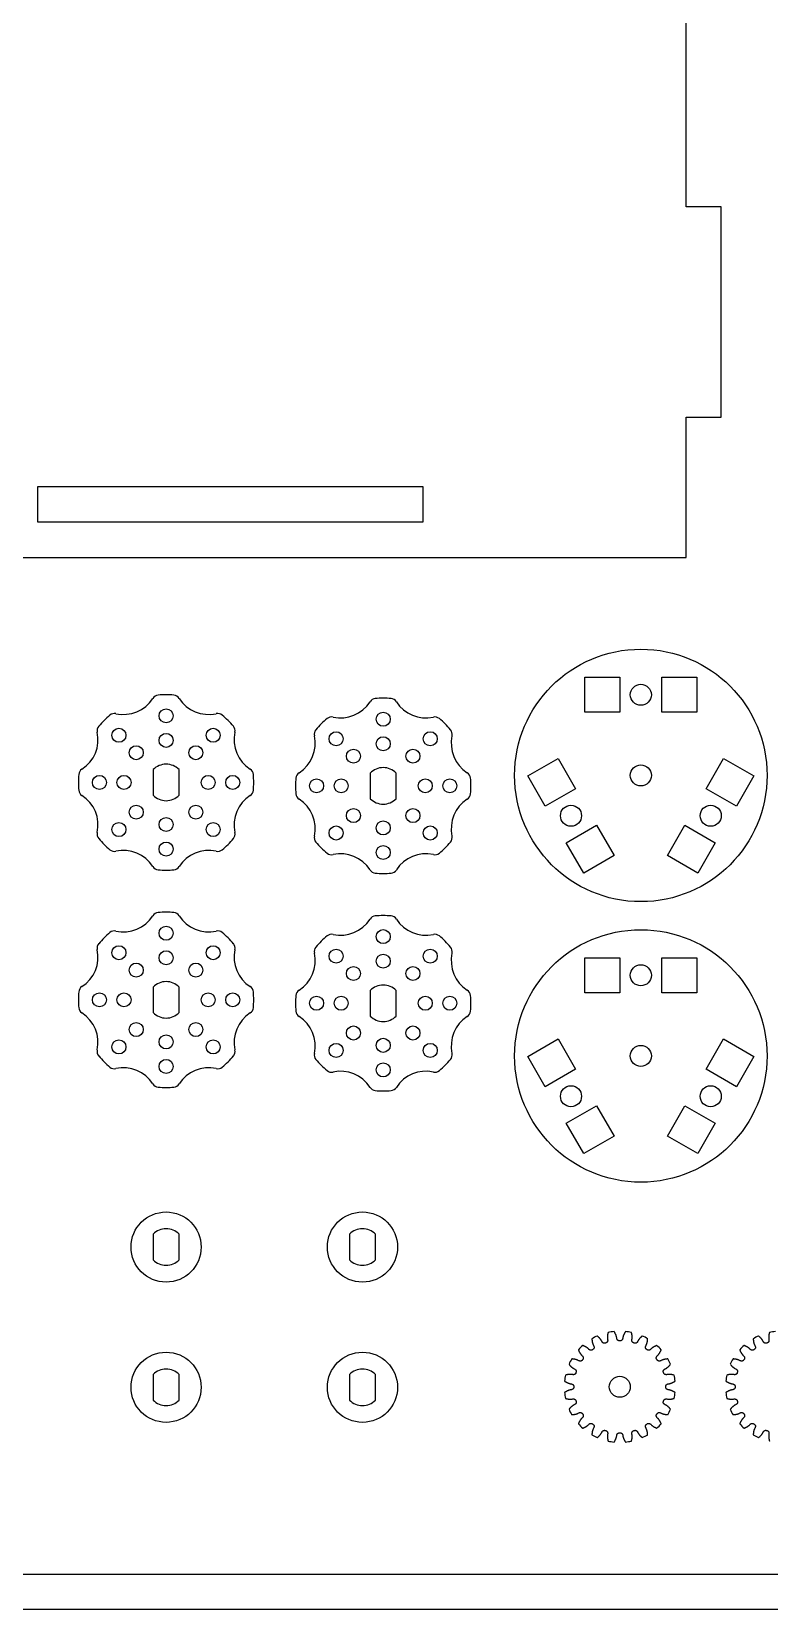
# Model space of a CAD drawing. Header units: millimetres. Extents: x 25309 to 26209, y 213925 to 214828.
# Drawn here: x 25715.2 to 25820.4, y 213924.8 to 214149.8 of the extents above; entities that cross this region are included whole.
import ezdxf

# ---------------------------------------------------------------- set-up
doc = ezdxf.new("R2010")
doc.units = ezdxf.units.MM

msp = doc.modelspace()

# ---------------------------------------------------------------- linework, layer by layer
at = {"color": 242, "linetype": 'Continuous', "lineweight": 25}
for p, q in [((25808.56, 214124.78), (25808.56, 214169.78)), ((25813.56, 214124.78), (25808.56, 214124.78)), ((25813.56, 214094.78), (25813.56, 214124.78)), ((25808.56, 214074.78), (25808.56, 214094.78)), ((25808.56, 214094.78), (25813.56, 214094.78)), ((25716.06, 214084.88), (25716.06, 214079.88)), ((25771.06, 214084.88), (25716.06, 214084.88)), ((25771.06, 214079.88), (25771.06, 214084.88)), ((25716.06, 214079.88), (25771.06, 214079.88)), ((25568.56, 214074.78), (25808.56, 214074.78)), ((25794.1, 214052.71), (25794.1, 214057.71)), ((25794.1, 214057.71), (25799.1, 214057.71)), ((25799.1, 214057.71), (25799.1, 214052.71)), ((25805.1, 214052.71), (25805.1, 214057.71)), ((25805.1, 214057.71), (25810.1, 214057.71)), ((25810.1, 214057.71), (25810.1, 214052.71)), ((25799.1, 214052.71), (25794.1, 214052.71)), ((25810.1, 214052.71), (25805.1, 214052.71)), ((25785.97, 214043.64), (25790.3, 214046.14)), ((25790.3, 214046.14), (25792.8, 214041.81)), ((25811.39, 214041.81), (25813.89, 214046.14)), ((25813.89, 214046.14), (25818.22, 214043.64)), ((25732.56, 214044.54), (25732.56, 214040.88)), ((25736.26, 214040.88), (25736.26, 214044.54)), ((25763.52, 214044.04), (25763.52, 214040.39)), ((25767.22, 214040.39), (25767.22, 214044.04)), ((25788.47, 214039.31), (25785.97, 214043.64)), ((25818.22, 214043.64), (25815.72, 214039.31)), ((25792.8, 214041.81), (25788.47, 214039.31)), ((25815.72, 214039.31), (25811.39, 214041.81)), ((25791.47, 214034.11), (25795.8, 214036.61)), ((25795.8, 214036.61), (25798.3, 214032.28)), ((25805.89, 214032.28), (25808.39, 214036.61)), ((25808.39, 214036.61), (25812.72, 214034.11)), ((25793.97, 214029.78), (25791.47, 214034.11)), ((25812.72, 214034.11), (25810.22, 214029.78)), ((25798.3, 214032.28), (25793.97, 214029.78)), ((25810.22, 214029.78), (25805.89, 214032.28)), ((25794.1, 214012.71), (25794.1, 214017.71)), ((25794.1, 214017.71), (25799.1, 214017.71)), ((25799.1, 214017.71), (25799.1, 214012.71)), ((25805.1, 214012.71), (25805.1, 214017.71)), ((25805.1, 214017.71), (25810.1, 214017.71)), ((25810.1, 214017.71), (25810.1, 214012.71)), ((25732.56, 214013.54), (25732.56, 214009.88)), ((25736.26, 214009.88), (25736.26, 214013.54)), ((25763.52, 214013.04), (25763.52, 214009.39)), ((25767.22, 214009.39), (25767.22, 214013.04)), ((25799.1, 214012.71), (25794.1, 214012.71)), ((25810.1, 214012.71), (25805.1, 214012.71)), ((25785.97, 214003.64), (25790.3, 214006.14)), ((25790.3, 214006.14), (25792.8, 214001.81)), ((25811.39, 214001.81), (25813.89, 214006.14)), ((25813.89, 214006.14), (25818.22, 214003.64)), ((25788.47, 213999.31), (25785.97, 214003.64)), ((25818.22, 214003.64), (25815.72, 213999.31)), ((25792.8, 214001.81), (25788.47, 213999.31)), ((25815.72, 213999.31), (25811.39, 214001.81)), ((25791.47, 213994.11), (25795.8, 213996.61)), ((25795.8, 213996.61), (25798.3, 213992.28)), ((25805.89, 213992.28), (25808.39, 213996.61)), ((25808.39, 213996.61), (25812.72, 213994.11)), ((25793.97, 213989.78), (25791.47, 213994.11)), ((25812.72, 213994.11), (25810.22, 213989.78)), ((25798.3, 213992.28), (25793.97, 213989.78)), ((25810.22, 213989.78), (25805.89, 213992.28)), ((25732.56, 213978.28), (25732.56, 213974.63)), ((25736.26, 213974.63), (25736.26, 213978.28)), ((25760.56, 213978.28), (25760.56, 213974.63)), ((25764.26, 213974.63), (25764.26, 213978.28)), ((25732.56, 213958.28), (25732.56, 213954.63)), ((25736.26, 213954.63), (25736.26, 213958.28)), ((25760.56, 213958.28), (25760.56, 213954.63)), ((25764.26, 213954.63), (25764.26, 213958.28))]:
    msp.add_line(p, q, dxfattribs=at)
at = {"color": 30}
msp.add_lwpolyline([(25308.56, 214374.78), (26208.56, 214374.78), (26208.56, 213924.78), (25308.56, 213924.78)], close=True, dxfattribs=at)
msp.add_lwpolyline([(25313.56, 214369.78), (26203.56, 214369.78), (26203.56, 213929.78), (25313.56, 213929.78)], close=True)
at = {"color": 242, "linetype": 'Continuous', "lineweight": 25}
for centre, radius in [((25802.1, 214043.71), 18), ((25802.1, 214055.21), 1.5), ((25734.41, 214052.21), 1), ((25765.37, 214051.72), 1), ((25727.69, 214049.43), 1), ((25734.41, 214048.71), 1), ((25741.12, 214049.43), 1), ((25758.65, 214048.94), 1), ((25772.08, 214048.94), 1), ((25730.16, 214046.95), 1), ((25738.65, 214046.95), 1), ((25761.12, 214046.46), 1), ((25765.37, 214048.22), 1), ((25769.61, 214046.46), 1), ((25802.1, 214043.71), 1.5), ((25724.91, 214042.71), 1), ((25728.41, 214042.71), 1), ((25740.41, 214042.71), 1), ((25743.91, 214042.71), 1), ((25755.87, 214042.22), 1), ((25759.37, 214042.22), 1), ((25771.37, 214042.22), 1), ((25774.87, 214042.22), 1), ((25730.16, 214038.47), 1), ((25738.65, 214038.47), 1), ((25761.12, 214037.98), 1), ((25769.61, 214037.98), 1), ((25792.14, 214037.96), 1.5), ((25812.06, 214037.96), 1.5), ((25727.69, 214035.99), 1), ((25734.41, 214036.71), 1), ((25741.12, 214035.99), 1), ((25758.65, 214035.5), 1), ((25765.37, 214036.22), 1), ((25772.08, 214035.5), 1), ((25734.41, 214033.21), 1), ((25765.37, 214032.72), 1), ((25734.41, 214021.21), 1), ((25765.37, 214020.72), 1), ((25802.1, 214003.71), 18), ((25727.69, 214018.43), 1), ((25734.41, 214017.71), 1), ((25741.12, 214018.43), 1), ((25758.65, 214017.94), 1), ((25765.37, 214017.22), 1), ((25772.08, 214017.94), 1), ((25730.16, 214015.95), 1), ((25738.65, 214015.95), 1), ((25761.12, 214015.46), 1), ((25769.61, 214015.46), 1), ((25802.1, 214015.21), 1.5), ((25724.91, 214011.71), 1), ((25728.41, 214011.71), 1), ((25740.41, 214011.71), 1), ((25743.91, 214011.71), 1), ((25755.87, 214011.22), 1), ((25759.37, 214011.22), 1), ((25771.37, 214011.22), 1), ((25774.87, 214011.22), 1), ((25730.16, 214007.47), 1), ((25734.41, 214005.71), 1), ((25738.65, 214007.47), 1), ((25761.12, 214006.98), 1), ((25769.61, 214006.98), 1), ((25727.69, 214004.99), 1), ((25741.12, 214004.99), 1), ((25758.65, 214004.5), 1), ((25765.37, 214005.22), 1), ((25772.08, 214004.5), 1), ((25802.1, 214003.71), 1.5), ((25734.41, 214002.21), 1), ((25765.37, 214001.72), 1), ((25792.14, 213997.96), 1.5), ((25812.06, 213997.96), 1.5), ((25734.41, 213976.46), 5), ((25762.41, 213976.46), 5), ((25734.41, 213956.46), 5), ((25762.41, 213956.46), 5), ((25799.1, 213956.53), 1.5)]:
    msp.add_circle(centre, radius, dxfattribs=at)
for centre, radius, start, end in [((25728.32, 214057.4), 5, 257.675, 327.325), ((25733.37, 214054.16), 1, 95.1655, 147.325), ((25734.41, 214042.71), 12.5, 84.8345, 95.1655), ((25735.44, 214054.16), 1, 32.675, 84.8345), ((25740.49, 214057.4), 5, 212.675, 282.325), ((25759.28, 214056.91), 5, 257.675, 327.325), ((25764.33, 214053.67), 1, 95.1655, 147.325), ((25765.37, 214042.22), 12.5, 84.8345, 95.1655), ((25766.4, 214053.67), 1, 32.675, 84.8345), ((25771.45, 214056.91), 5, 212.675, 282.325), ((25734.41, 214042.71), 12.5, 129.8345, 140.1655), ((25727.04, 214051.54), 1, 77.675, 129.8345), ((25741.77, 214051.54), 1, 50.1655, 102.325), ((25734.41, 214042.71), 12.5, 39.8345, 50.1655), ((25765.37, 214042.22), 12.5, 129.8345, 140.1655), ((25758, 214051.05), 1, 77.675, 129.8345), ((25772.73, 214051.05), 1, 50.1655, 102.325), ((25765.37, 214042.22), 12.5, 39.8345, 50.1655), ((25719.71, 214048.8), 5, 302.675, 12.325), ((25725.58, 214050.08), 1, 140.1655, 192.325), ((25743.24, 214050.08), 1, 347.675, 39.8345), ((25749.1, 214048.8), 5, 167.675, 237.325), ((25750.67, 214048.3), 5, 302.675, 12.325), ((25756.53, 214049.58), 1, 140.1655, 192.325), ((25774.2, 214049.58), 1, 347.675, 39.8345), ((25780.06, 214048.3), 5, 167.675, 237.325), ((25734.41, 214042.71), 2.6, 44.6398, 135.3602), ((25765.37, 214042.22), 2.6, 44.6398, 135.3602), ((25734.41, 214042.71), 12.5, 174.8345, 185.1655), ((25722.95, 214043.75), 1, 122.675, 174.8345), ((25745.86, 214043.75), 1, 5.1655, 57.325), ((25734.41, 214042.71), 12.5, 354.8345, 5.1655), ((25765.37, 214042.22), 12.5, 174.8345, 185.1655), ((25753.91, 214043.25), 1, 122.675, 174.8345), ((25776.82, 214043.25), 1, 5.1655, 57.325), ((25765.37, 214042.22), 12.5, 354.8345, 5.1655), ((25722.95, 214041.68), 1, 185.1655, 237.325), ((25719.71, 214036.63), 5, 347.675, 57.325), ((25734.41, 214042.71), 2.6, 224.6398, 315.3602), ((25749.1, 214036.63), 5, 122.675, 192.325), ((25745.86, 214041.68), 1, 302.675, 354.8345), ((25753.91, 214041.18), 1, 185.1655, 237.325), ((25750.67, 214036.13), 5, 347.675, 57.325), ((25765.37, 214042.22), 2.6, 224.6398, 315.3602), ((25780.06, 214036.13), 5, 122.675, 192.325), ((25776.82, 214041.18), 1, 302.675, 354.8345), ((25725.58, 214035.34), 1, 167.675, 219.8345), ((25734.41, 214042.71), 12.5, 219.8345, 230.1655), ((25734.41, 214042.71), 12.5, 309.8345, 320.1655), ((25743.24, 214035.34), 1, 320.1655, 12.325), ((25756.53, 214034.85), 1, 167.675, 219.8345), ((25765.37, 214042.22), 12.5, 219.8345, 230.1655), ((25765.37, 214042.22), 12.5, 309.8345, 320.1655), ((25774.2, 214034.85), 1, 320.1655, 12.325), ((25727.04, 214033.88), 1, 230.1655, 282.325), ((25728.32, 214028.02), 5, 32.675, 102.325), ((25740.49, 214028.02), 5, 77.675, 147.325), ((25741.77, 214033.88), 1, 257.675, 309.8345), ((25758, 214033.39), 1, 230.1655, 282.325), ((25759.28, 214027.53), 5, 32.675, 102.325), ((25771.45, 214027.53), 5, 77.675, 147.325), ((25772.73, 214033.39), 1, 257.675, 309.8345), ((25733.37, 214031.26), 1, 212.675, 264.8345), ((25734.41, 214042.71), 12.5, 264.8345, 275.1655), ((25735.44, 214031.26), 1, 275.1655, 327.325), ((25764.33, 214030.76), 1, 212.675, 264.8345), ((25765.37, 214042.22), 12.5, 264.8345, 275.1655), ((25766.4, 214030.76), 1, 275.1655, 327.325), ((25728.32, 214026.4), 5, 257.675, 327.325), ((25733.37, 214023.16), 1, 95.1655, 147.325), ((25734.41, 214011.71), 12.5, 84.8345, 95.1655), ((25735.44, 214023.16), 1, 32.675, 84.8345), ((25740.49, 214026.4), 5, 212.675, 282.325), ((25759.28, 214025.91), 5, 257.675, 327.325), ((25764.33, 214022.67), 1, 95.1655, 147.325), ((25765.37, 214011.22), 12.5, 84.8345, 95.1655), ((25766.4, 214022.67), 1, 32.675, 84.8345), ((25771.45, 214025.91), 5, 212.675, 282.325), ((25734.41, 214011.71), 12.5, 129.8345, 140.1655), ((25727.04, 214020.54), 1, 77.675, 129.8345), ((25741.77, 214020.54), 1, 50.1655, 102.325), ((25734.41, 214011.71), 12.5, 39.8345, 50.1655), ((25765.37, 214011.22), 12.5, 129.8345, 140.1655), ((25758, 214020.05), 1, 77.675, 129.8345), ((25772.73, 214020.05), 1, 50.1655, 102.325), ((25765.37, 214011.22), 12.5, 39.8345, 50.1655), ((25719.71, 214017.8), 5, 302.675, 12.325), ((25725.58, 214019.08), 1, 140.1655, 192.325), ((25743.24, 214019.08), 1, 347.675, 39.8345), ((25749.1, 214017.8), 5, 167.675, 237.325), ((25750.67, 214017.3), 5, 302.675, 12.325), ((25756.53, 214018.58), 1, 140.1655, 192.325), ((25774.2, 214018.58), 1, 347.675, 39.8345), ((25780.06, 214017.3), 5, 167.675, 237.325), ((25722.95, 214012.75), 1, 122.675, 174.8345), ((25734.41, 214011.71), 2.6, 44.6398, 135.3602), ((25745.86, 214012.75), 1, 5.1655, 57.325), ((25765.37, 214011.22), 2.6, 44.6398, 135.3602), ((25734.41, 214011.71), 12.5, 174.8345, 185.1655), ((25734.41, 214011.71), 12.5, 354.8345, 5.1655), ((25765.37, 214011.22), 12.5, 174.8345, 185.1655), ((25753.91, 214012.25), 1, 122.675, 174.8345), ((25776.82, 214012.25), 1, 5.1655, 57.325), ((25765.37, 214011.22), 12.5, 354.8345, 5.1655), ((25722.95, 214010.68), 1, 185.1655, 237.325), ((25719.71, 214005.63), 5, 347.675, 57.325), ((25734.41, 214011.71), 2.6, 224.6398, 315.3602), ((25749.1, 214005.63), 5, 122.675, 192.325), ((25745.86, 214010.68), 1, 302.675, 354.8345), ((25753.91, 214010.18), 1, 185.1655, 237.325), ((25750.67, 214005.13), 5, 347.675, 57.325), ((25765.37, 214011.22), 2.6, 224.6398, 315.3602), ((25780.06, 214005.13), 5, 122.675, 192.325), ((25776.82, 214010.18), 1, 302.675, 354.8345), ((25725.58, 214004.34), 1, 167.675, 219.8345), ((25743.24, 214004.34), 1, 320.1655, 12.325), ((25734.41, 214011.71), 12.5, 219.8345, 230.1655), ((25727.04, 214002.88), 1, 230.1655, 282.325), ((25728.32, 213997.02), 5, 32.675, 102.325), ((25740.49, 213997.02), 5, 77.675, 147.325), ((25741.77, 214002.88), 1, 257.675, 309.8345), ((25734.41, 214011.71), 12.5, 309.8345, 320.1655), ((25756.53, 214003.85), 1, 167.675, 219.8345), ((25765.37, 214011.22), 12.5, 219.8345, 230.1655), ((25765.37, 214011.22), 12.5, 309.8345, 320.1655), ((25774.2, 214003.85), 1, 320.1655, 12.325), ((25758, 214002.39), 1, 230.1655, 282.325), ((25759.28, 213996.53), 5, 32.675, 102.325), ((25771.45, 213996.53), 5, 77.675, 147.325), ((25772.73, 214002.39), 1, 257.675, 309.8345), ((25733.37, 214000.26), 1, 212.675, 264.8345), ((25734.41, 214011.71), 12.5, 264.8345, 275.1655), ((25735.44, 214000.26), 1, 275.1655, 327.325), ((25764.33, 213999.76), 1, 212.675, 264.8345), ((25765.37, 214011.22), 12.5, 264.8345, 275.1655), ((25766.4, 213999.76), 1, 275.1655, 327.325), ((25734.41, 213976.46), 2.6, 44.6398, 135.3602), ((25762.41, 213976.46), 2.6, 44.6398, 135.3602), ((25734.41, 213976.46), 2.6, 224.6398, 315.3602), ((25762.41, 213976.46), 2.6, 224.6398, 315.3602), ((25799.1, 213956.53), 7.92, 113.8774, 120.1226), ((25799.1, 213956.53), 7.92, 95.8774, 102.1226), ((25799.1, 213956.53), 7.92, 77.8774, 84.1226), ((25799.1, 213956.53), 7.92, 59.8774, 66.1226), ((25822.1, 213956.53), 7.92, 113.8774, 120.1226), ((25822.1, 213956.53), 7.92, 95.8774, 102.1226), ((25799.1, 213956.53), 7.92, 131.8774, 138.1226), ((25799.1, 213956.53), 7.92, 41.8774, 48.1226), ((25822.1, 213956.53), 7.92, 131.8774, 138.1226), ((25799.1, 213956.53), 7.92, 149.8774, 156.1226), ((25799.1, 213956.53), 7.92, 23.8774, 30.1226), ((25822.1, 213956.53), 7.92, 149.8774, 156.1226), ((25734.41, 213956.46), 2.6, 44.6398, 135.3602), ((25762.41, 213956.46), 2.6, 44.6398, 135.3602), ((25799.1, 213956.53), 7.92, 167.8774, 174.1226), ((25799.1, 213956.53), 7.92, 5.8774, 12.1226), ((25822.1, 213956.53), 7.92, 167.8774, 174.1226), ((25799.1, 213956.53), 7.92, 185.8774, 192.1226), ((25799.1, 213956.53), 7.92, 347.8774, 354.1226), ((25822.1, 213956.53), 7.92, 185.8774, 192.1226), ((25734.41, 213956.46), 2.6, 224.6398, 315.3602), ((25762.41, 213956.46), 2.6, 224.6398, 315.3602), ((25799.1, 213956.53), 7.92, 203.8774, 210.1226), ((25799.1, 213956.53), 7.92, 329.8774, 336.1226), ((25822.1, 213956.53), 7.92, 203.8774, 210.1226), ((25799.1, 213956.53), 7.92, 221.8774, 228.1226), ((25799.1, 213956.53), 7.92, 311.8774, 318.1226), ((25822.1, 213956.53), 7.92, 221.8774, 228.1226), ((25799.1, 213956.53), 7.92, 239.8774, 246.1226), ((25799.1, 213956.53), 7.92, 257.8774, 264.1226), ((25799.1, 213956.53), 7.92, 275.8774, 282.1226), ((25799.1, 213956.53), 7.92, 293.8774, 300.1226), ((25822.1, 213956.53), 7.92, 239.8774, 246.1226)]:
    msp.add_arc(centre, radius, start, end, dxfattribs=at)
for points in [[(25797.43, 213964.27), (25797.43, 213964.25), (25797.41, 213964.2), (25797.39, 213964.11), (25797.38, 213964.02), (25797.36, 213963.93), (25797.35, 213963.84), (25797.34, 213963.77), (25797.33, 213963.69), (25797.33, 213963.63), (25797.33, 213963.57), (25797.33, 213963.52), (25797.33, 213963.48), (25797.34, 213963.44), (25797.34, 213963.41), (25797.35, 213963.35), (25797.37, 213963.28), (25797.37, 213963.21), (25797.37, 213963.17), (25797.37, 213963.13), (25797.37, 213963.09), (25797.36, 213963.06), (25797.35, 213963.02), (25797.34, 213962.98), (25797.32, 213962.95), (25797.3, 213962.91), (25797.27, 213962.87), (25797.23, 213962.84), (25797.19, 213962.81), (25797.13, 213962.79), (25797.07, 213962.77), (25797.01, 213962.75), (25796.95, 213962.73), (25796.9, 213962.73), (25796.85, 213962.73), (25796.8, 213962.75), (25796.76, 213962.76), (25796.73, 213962.78), (25796.69, 213962.81), (25796.67, 213962.83), (25796.64, 213962.86), (25796.61, 213962.88), (25796.59, 213962.91), (25796.57, 213962.95), (25796.53, 213963.01), (25796.5, 213963.07), (25796.47, 213963.13), (25796.46, 213963.16), (25796.44, 213963.19), (25796.41, 213963.22), (25796.39, 213963.27), (25796.35, 213963.31), (25796.31, 213963.36), (25796.27, 213963.42), (25796.21, 213963.47), (25796.15, 213963.53), (25796.09, 213963.6), (25796.02, 213963.66), (25795.95, 213963.72), (25795.91, 213963.76), (25795.89, 213963.77)], [(25799.91, 213964.41), (25799.9, 213964.39), (25799.87, 213964.34), (25799.82, 213964.27), (25799.77, 213964.18), (25799.73, 213964.1), (25799.69, 213964.02), (25799.66, 213963.95), (25799.64, 213963.89), (25799.61, 213963.83), (25799.59, 213963.77), (25799.58, 213963.73), (25799.57, 213963.68), (25799.56, 213963.65), (25799.55, 213963.62), (25799.54, 213963.55), (25799.54, 213963.48), (25799.52, 213963.41), (25799.51, 213963.38), (25799.49, 213963.34), (25799.48, 213963.31), (25799.46, 213963.27), (25799.44, 213963.24), (25799.42, 213963.21), (25799.39, 213963.18), (25799.36, 213963.15), (25799.32, 213963.13), (25799.27, 213963.11), (25799.22, 213963.09), (25799.16, 213963.09), (25799.1, 213963.09), (25799.03, 213963.09), (25798.97, 213963.09), (25798.92, 213963.11), (25798.88, 213963.13), (25798.84, 213963.15), (25798.8, 213963.18), (25798.77, 213963.21), (25798.75, 213963.24), (25798.73, 213963.27), (25798.71, 213963.31), (25798.7, 213963.34), (25798.69, 213963.38), (25798.68, 213963.41), (25798.66, 213963.48), (25798.65, 213963.55), (25798.64, 213963.62), (25798.63, 213963.65), (25798.63, 213963.68), (25798.61, 213963.73), (25798.6, 213963.77), (25798.58, 213963.83), (25798.56, 213963.89), (25798.53, 213963.95), (25798.5, 213964.02), (25798.46, 213964.1), (25798.42, 213964.18), (25798.37, 213964.27), (25798.33, 213964.34), (25798.3, 213964.39), (25798.29, 213964.41)], [(25802.3, 213963.77), (25802.29, 213963.76), (25802.24, 213963.72), (25802.18, 213963.66), (25802.1, 213963.6), (25802.04, 213963.53), (25801.98, 213963.47), (25801.93, 213963.42), (25801.88, 213963.36), (25801.84, 213963.31), (25801.81, 213963.27), (25801.78, 213963.22), (25801.76, 213963.19), (25801.74, 213963.16), (25801.72, 213963.13), (25801.69, 213963.07), (25801.66, 213963.01), (25801.63, 213962.95), (25801.6, 213962.91), (25801.58, 213962.88), (25801.56, 213962.86), (25801.53, 213962.83), (25801.5, 213962.81), (25801.47, 213962.78), (25801.43, 213962.76), (25801.39, 213962.75), (25801.35, 213962.73), (25801.3, 213962.73), (25801.25, 213962.73), (25801.19, 213962.75), (25801.13, 213962.77), (25801.06, 213962.79), (25801.01, 213962.81), (25800.96, 213962.84), (25800.92, 213962.87), (25800.89, 213962.91), (25800.87, 213962.95), (25800.86, 213962.98), (25800.84, 213963.02), (25800.83, 213963.06), (25800.83, 213963.09), (25800.82, 213963.13), (25800.82, 213963.17), (25800.82, 213963.21), (25800.83, 213963.28), (25800.84, 213963.35), (25800.85, 213963.41), (25800.86, 213963.44), (25800.86, 213963.48), (25800.86, 213963.52), (25800.86, 213963.57), (25800.86, 213963.63), (25800.86, 213963.69), (25800.85, 213963.77), (25800.85, 213963.84), (25800.83, 213963.93), (25800.82, 213964.02), (25800.8, 213964.11), (25800.78, 213964.2), (25800.77, 213964.25), (25800.76, 213964.27)], [(25820.43, 213964.27), (25820.43, 213964.25), (25820.41, 213964.2), (25820.39, 213964.11), (25820.38, 213964.02), (25820.36, 213963.93), (25820.35, 213963.84), (25820.34, 213963.77), (25820.33, 213963.69), (25820.33, 213963.63), (25820.33, 213963.57), (25820.33, 213963.52), (25820.33, 213963.48), (25820.34, 213963.44), (25820.34, 213963.41), (25820.35, 213963.35), (25820.37, 213963.28), (25820.37, 213963.21), (25820.37, 213963.17), (25820.37, 213963.13), (25820.37, 213963.09), (25820.36, 213963.06), (25820.35, 213963.02), (25820.34, 213962.98), (25820.32, 213962.95), (25820.3, 213962.91), (25820.27, 213962.87), (25820.23, 213962.84), (25820.19, 213962.81), (25820.13, 213962.79), (25820.07, 213962.77), (25820.01, 213962.75), (25819.95, 213962.73), (25819.9, 213962.73), (25819.85, 213962.73), (25819.8, 213962.75), (25819.76, 213962.76), (25819.73, 213962.78), (25819.69, 213962.81), (25819.67, 213962.83), (25819.64, 213962.86), (25819.61, 213962.88), (25819.59, 213962.91), (25819.57, 213962.95), (25819.53, 213963.01), (25819.5, 213963.07), (25819.47, 213963.13), (25819.46, 213963.16), (25819.44, 213963.19), (25819.41, 213963.22), (25819.39, 213963.27), (25819.35, 213963.31), (25819.31, 213963.36), (25819.27, 213963.42), (25819.21, 213963.47), (25819.15, 213963.53), (25819.09, 213963.6), (25819.02, 213963.66), (25818.95, 213963.72), (25818.91, 213963.76), (25818.89, 213963.77)], [(25793.2, 213961.82), (25793.21, 213961.8), (25793.23, 213961.74), (25793.26, 213961.66), (25793.3, 213961.57), (25793.34, 213961.49), (25793.38, 213961.42), (25793.42, 213961.35), (25793.46, 213961.29), (25793.49, 213961.24), (25793.53, 213961.19), (25793.56, 213961.15), (25793.59, 213961.12), (25793.61, 213961.09), (25793.63, 213961.06), (25793.68, 213961.02), (25793.73, 213960.97), (25793.77, 213960.92), (25793.8, 213960.89), (25793.82, 213960.85), (25793.84, 213960.82), (25793.86, 213960.79), (25793.87, 213960.75), (25793.88, 213960.72), (25793.89, 213960.68), (25793.89, 213960.63), (25793.89, 213960.59), (25793.88, 213960.54), (25793.86, 213960.49), (25793.83, 213960.44), (25793.79, 213960.39), (25793.75, 213960.33), (25793.71, 213960.29), (25793.67, 213960.25), (25793.63, 213960.23), (25793.59, 213960.21), (25793.54, 213960.2), (25793.5, 213960.19), (25793.46, 213960.19), (25793.43, 213960.2), (25793.39, 213960.2), (25793.35, 213960.21), (25793.32, 213960.22), (25793.28, 213960.23), (25793.21, 213960.26), (25793.15, 213960.3), (25793.09, 213960.33), (25793.07, 213960.34), (25793.03, 213960.35), (25792.99, 213960.37), (25792.94, 213960.38), (25792.89, 213960.4), (25792.83, 213960.42), (25792.76, 213960.44), (25792.68, 213960.45), (25792.6, 213960.47), (25792.51, 213960.48), (25792.41, 213960.49), (25792.32, 213960.5), (25792.27, 213960.5), (25792.25, 213960.5)], [(25795.12, 213963.38), (25795.12, 213963.36), (25795.13, 213963.3), (25795.13, 213963.21), (25795.15, 213963.12), (25795.16, 213963.03), (25795.17, 213962.94), (25795.19, 213962.87), (25795.21, 213962.8), (25795.22, 213962.74), (25795.24, 213962.68), (25795.26, 213962.63), (25795.27, 213962.59), (25795.29, 213962.56), (25795.3, 213962.53), (25795.33, 213962.47), (25795.36, 213962.41), (25795.39, 213962.35), (25795.4, 213962.31), (25795.41, 213962.27), (25795.42, 213962.24), (25795.43, 213962.2), (25795.43, 213962.16), (25795.43, 213962.12), (25795.43, 213962.08), (25795.42, 213962.04), (25795.4, 213962), (25795.37, 213961.95), (25795.34, 213961.91), (25795.3, 213961.88), (25795.24, 213961.84), (25795.19, 213961.8), (25795.14, 213961.77), (25795.09, 213961.75), (25795.04, 213961.74), (25794.99, 213961.73), (25794.95, 213961.74), (25794.91, 213961.74), (25794.87, 213961.76), (25794.84, 213961.77), (25794.8, 213961.79), (25794.77, 213961.81), (25794.74, 213961.83), (25794.71, 213961.85), (25794.65, 213961.9), (25794.61, 213961.95), (25794.56, 213962), (25794.54, 213962.02), (25794.51, 213962.04), (25794.48, 213962.07), (25794.44, 213962.1), (25794.39, 213962.13), (25794.34, 213962.17), (25794.28, 213962.2), (25794.21, 213962.24), (25794.13, 213962.28), (25794.05, 213962.32), (25793.96, 213962.36), (25793.88, 213962.4), (25793.83, 213962.42), (25793.81, 213962.43)], [(25804.38, 213962.43), (25804.36, 213962.42), (25804.31, 213962.4), (25804.23, 213962.36), (25804.14, 213962.32), (25804.06, 213962.28), (25803.99, 213962.24), (25803.92, 213962.2), (25803.86, 213962.17), (25803.81, 213962.13), (25803.76, 213962.1), (25803.72, 213962.07), (25803.68, 213962.04), (25803.66, 213962.02), (25803.63, 213962), (25803.59, 213961.95), (25803.54, 213961.9), (25803.48, 213961.85), (25803.45, 213961.83), (25803.42, 213961.81), (25803.39, 213961.79), (25803.36, 213961.77), (25803.32, 213961.76), (25803.29, 213961.74), (25803.24, 213961.74), (25803.2, 213961.73), (25803.15, 213961.74), (25803.1, 213961.75), (25803.06, 213961.77), (25803.01, 213961.8), (25802.96, 213961.84), (25802.9, 213961.88), (25802.85, 213961.91), (25802.82, 213961.95), (25802.8, 213962), (25802.78, 213962.04), (25802.77, 213962.08), (25802.76, 213962.12), (25802.76, 213962.16), (25802.77, 213962.2), (25802.77, 213962.24), (25802.78, 213962.27), (25802.79, 213962.31), (25802.8, 213962.35), (25802.83, 213962.41), (25802.87, 213962.47), (25802.89, 213962.53), (25802.91, 213962.56), (25802.92, 213962.59), (25802.94, 213962.63), (25802.95, 213962.68), (25802.97, 213962.74), (25802.99, 213962.8), (25803, 213962.87), (25803.02, 213962.94), (25803.04, 213963.03), (25803.05, 213963.12), (25803.06, 213963.21), (25803.07, 213963.3), (25803.07, 213963.36), (25803.07, 213963.38)], [(25805.95, 213960.5), (25805.93, 213960.5), (25805.87, 213960.5), (25805.78, 213960.49), (25805.69, 213960.48), (25805.6, 213960.47), (25805.51, 213960.45), (25805.44, 213960.44), (25805.37, 213960.42), (25805.31, 213960.4), (25805.25, 213960.38), (25805.2, 213960.37), (25805.16, 213960.35), (25805.13, 213960.34), (25805.1, 213960.33), (25805.04, 213960.3), (25804.98, 213960.26), (25804.91, 213960.23), (25804.88, 213960.22), (25804.84, 213960.21), (25804.81, 213960.2), (25804.77, 213960.2), (25804.73, 213960.19), (25804.69, 213960.19), (25804.65, 213960.2), (25804.61, 213960.21), (25804.56, 213960.23), (25804.52, 213960.25), (25804.48, 213960.29), (25804.44, 213960.33), (25804.41, 213960.39), (25804.36, 213960.44), (25804.33, 213960.49), (25804.31, 213960.54), (25804.3, 213960.59), (25804.3, 213960.63), (25804.3, 213960.68), (25804.31, 213960.72), (25804.32, 213960.75), (25804.34, 213960.79), (25804.36, 213960.82), (25804.37, 213960.85), (25804.4, 213960.89), (25804.42, 213960.92), (25804.47, 213960.97), (25804.52, 213961.02), (25804.56, 213961.06), (25804.58, 213961.09), (25804.61, 213961.12), (25804.64, 213961.15), (25804.67, 213961.19), (25804.7, 213961.24), (25804.73, 213961.29), (25804.77, 213961.35), (25804.81, 213961.42), (25804.85, 213961.49), (25804.89, 213961.57), (25804.93, 213961.66), (25804.97, 213961.74), (25804.99, 213961.8), (25804.99, 213961.82)], [(25816.2, 213961.82), (25816.21, 213961.8), (25816.23, 213961.74), (25816.26, 213961.66), (25816.3, 213961.57), (25816.34, 213961.49), (25816.38, 213961.42), (25816.42, 213961.35), (25816.46, 213961.29), (25816.49, 213961.24), (25816.53, 213961.19), (25816.56, 213961.15), (25816.59, 213961.12), (25816.61, 213961.09), (25816.63, 213961.06), (25816.68, 213961.02), (25816.73, 213960.97), (25816.77, 213960.92), (25816.8, 213960.89), (25816.82, 213960.85), (25816.84, 213960.82), (25816.86, 213960.79), (25816.87, 213960.75), (25816.88, 213960.72), (25816.89, 213960.68), (25816.89, 213960.63), (25816.89, 213960.59), (25816.88, 213960.54), (25816.86, 213960.49), (25816.83, 213960.44), (25816.79, 213960.39), (25816.75, 213960.33), (25816.71, 213960.29), (25816.67, 213960.25), (25816.63, 213960.23), (25816.59, 213960.21), (25816.54, 213960.2), (25816.5, 213960.19), (25816.46, 213960.19), (25816.43, 213960.2), (25816.39, 213960.2), (25816.35, 213960.21), (25816.32, 213960.22), (25816.28, 213960.23), (25816.21, 213960.26), (25816.15, 213960.3), (25816.09, 213960.33), (25816.07, 213960.34), (25816.03, 213960.35), (25815.99, 213960.37), (25815.94, 213960.38), (25815.89, 213960.4), (25815.83, 213960.42), (25815.76, 213960.44), (25815.68, 213960.45), (25815.6, 213960.47), (25815.51, 213960.48), (25815.41, 213960.49), (25815.32, 213960.5), (25815.27, 213960.5), (25815.25, 213960.5)], [(25818.12, 213963.38), (25818.12, 213963.36), (25818.13, 213963.3), (25818.13, 213963.21), (25818.15, 213963.12), (25818.16, 213963.03), (25818.17, 213962.94), (25818.19, 213962.87), (25818.21, 213962.8), (25818.22, 213962.74), (25818.24, 213962.68), (25818.26, 213962.63), (25818.27, 213962.59), (25818.29, 213962.56), (25818.3, 213962.53), (25818.33, 213962.47), (25818.36, 213962.41), (25818.39, 213962.35), (25818.4, 213962.31), (25818.41, 213962.27), (25818.42, 213962.24), (25818.43, 213962.2), (25818.43, 213962.16), (25818.43, 213962.12), (25818.43, 213962.08), (25818.42, 213962.04), (25818.4, 213962), (25818.37, 213961.95), (25818.34, 213961.91), (25818.3, 213961.88), (25818.24, 213961.84), (25818.19, 213961.8), (25818.14, 213961.77), (25818.09, 213961.75), (25818.04, 213961.74), (25817.99, 213961.73), (25817.95, 213961.74), (25817.91, 213961.74), (25817.87, 213961.76), (25817.84, 213961.77), (25817.8, 213961.79), (25817.77, 213961.81), (25817.74, 213961.83), (25817.71, 213961.85), (25817.65, 213961.9), (25817.61, 213961.95), (25817.56, 213962), (25817.54, 213962.02), (25817.51, 213962.04), (25817.48, 213962.07), (25817.44, 213962.1), (25817.39, 213962.13), (25817.34, 213962.17), (25817.28, 213962.2), (25817.21, 213962.24), (25817.13, 213962.28), (25817.05, 213962.32), (25816.96, 213962.36), (25816.88, 213962.4), (25816.83, 213962.42), (25816.81, 213962.43)], [(25791.86, 213959.73), (25791.87, 213959.72), (25791.9, 213959.68), (25791.96, 213959.61), (25792.03, 213959.54), (25792.09, 213959.47), (25792.15, 213959.41), (25792.21, 213959.36), (25792.26, 213959.31), (25792.31, 213959.28), (25792.36, 213959.24), (25792.4, 213959.21), (25792.44, 213959.19), (25792.47, 213959.17), (25792.5, 213959.15), (25792.55, 213959.12), (25792.62, 213959.1), (25792.68, 213959.06), (25792.71, 213959.03), (25792.74, 213959.01), (25792.77, 213958.99), (25792.8, 213958.96), (25792.82, 213958.93), (25792.84, 213958.9), (25792.86, 213958.86), (25792.88, 213958.82), (25792.89, 213958.78), (25792.9, 213958.73), (25792.89, 213958.68), (25792.88, 213958.62), (25792.85, 213958.56), (25792.84, 213958.49), (25792.81, 213958.44), (25792.79, 213958.39), (25792.75, 213958.36), (25792.72, 213958.33), (25792.68, 213958.3), (25792.64, 213958.29), (25792.61, 213958.27), (25792.57, 213958.27), (25792.53, 213958.26), (25792.5, 213958.26), (25792.46, 213958.25), (25792.42, 213958.26), (25792.35, 213958.26), (25792.28, 213958.28), (25792.21, 213958.29), (25792.18, 213958.29), (25792.15, 213958.29), (25792.1, 213958.29), (25792.05, 213958.29), (25792, 213958.29), (25791.93, 213958.29), (25791.86, 213958.29), (25791.78, 213958.28), (25791.7, 213958.27), (25791.61, 213958.25), (25791.51, 213958.23), (25791.43, 213958.21), (25791.37, 213958.2), (25791.35, 213958.19)], [(25806.84, 213958.19), (25806.82, 213958.2), (25806.77, 213958.21), (25806.68, 213958.23), (25806.58, 213958.25), (25806.49, 213958.27), (25806.41, 213958.28), (25806.33, 213958.29), (25806.26, 213958.29), (25806.2, 213958.29), (25806.14, 213958.29), (25806.09, 213958.29), (25806.05, 213958.29), (25806.01, 213958.29), (25805.98, 213958.29), (25805.92, 213958.28), (25805.85, 213958.26), (25805.78, 213958.26), (25805.74, 213958.25), (25805.7, 213958.26), (25805.66, 213958.26), (25805.62, 213958.27), (25805.59, 213958.27), (25805.55, 213958.29), (25805.51, 213958.3), (25805.48, 213958.33), (25805.44, 213958.36), (25805.41, 213958.39), (25805.38, 213958.44), (25805.36, 213958.49), (25805.34, 213958.56), (25805.32, 213958.62), (25805.3, 213958.68), (25805.3, 213958.73), (25805.3, 213958.78), (25805.31, 213958.82), (25805.33, 213958.86), (25805.35, 213958.9), (25805.37, 213958.93), (25805.4, 213958.96), (25805.43, 213958.99), (25805.45, 213959.01), (25805.48, 213959.03), (25805.51, 213959.06), (25805.58, 213959.1), (25805.64, 213959.12), (25805.7, 213959.15), (25805.72, 213959.17), (25805.76, 213959.19), (25805.79, 213959.21), (25805.83, 213959.24), (25805.88, 213959.28), (25805.93, 213959.31), (25805.98, 213959.36), (25806.04, 213959.41), (25806.1, 213959.47), (25806.17, 213959.54), (25806.23, 213959.61), (25806.29, 213959.68), (25806.33, 213959.72), (25806.34, 213959.73)], [(25814.86, 213959.73), (25814.87, 213959.72), (25814.9, 213959.68), (25814.96, 213959.61), (25815.03, 213959.54), (25815.09, 213959.47), (25815.15, 213959.41), (25815.21, 213959.36), (25815.26, 213959.31), (25815.31, 213959.28), (25815.36, 213959.24), (25815.4, 213959.21), (25815.44, 213959.19), (25815.47, 213959.17), (25815.5, 213959.15), (25815.55, 213959.12), (25815.62, 213959.1), (25815.68, 213959.06), (25815.71, 213959.03), (25815.74, 213959.01), (25815.77, 213958.99), (25815.8, 213958.96), (25815.82, 213958.93), (25815.84, 213958.9), (25815.86, 213958.86), (25815.88, 213958.82), (25815.89, 213958.78), (25815.9, 213958.73), (25815.89, 213958.68), (25815.88, 213958.62), (25815.85, 213958.56), (25815.84, 213958.49), (25815.81, 213958.44), (25815.79, 213958.39), (25815.75, 213958.36), (25815.72, 213958.33), (25815.68, 213958.3), (25815.64, 213958.29), (25815.61, 213958.27), (25815.57, 213958.27), (25815.53, 213958.26), (25815.5, 213958.26), (25815.46, 213958.25), (25815.42, 213958.26), (25815.35, 213958.26), (25815.28, 213958.28), (25815.21, 213958.29), (25815.18, 213958.29), (25815.15, 213958.29), (25815.1, 213958.29), (25815.05, 213958.29), (25815, 213958.29), (25814.93, 213958.29), (25814.86, 213958.29), (25814.78, 213958.28), (25814.7, 213958.27), (25814.61, 213958.25), (25814.51, 213958.23), (25814.43, 213958.21), (25814.37, 213958.2), (25814.35, 213958.19)], [(25791.22, 213957.34), (25791.24, 213957.33), (25791.28, 213957.3), (25791.36, 213957.25), (25791.44, 213957.2), (25791.53, 213957.16), (25791.6, 213957.13), (25791.67, 213957.09), (25791.74, 213957.07), (25791.8, 213957.04), (25791.85, 213957.03), (25791.9, 213957.01), (25791.94, 213957), (25791.98, 213956.99), (25792.01, 213956.98), (25792.07, 213956.97), (25792.14, 213956.97), (25792.21, 213956.95), (25792.25, 213956.94), (25792.28, 213956.93), (25792.32, 213956.91), (25792.35, 213956.89), (25792.38, 213956.87), (25792.42, 213956.85), (25792.45, 213956.82), (25792.47, 213956.79), (25792.5, 213956.75), (25792.52, 213956.7), (25792.53, 213956.66), (25792.54, 213956.6), (25792.53, 213956.53), (25792.54, 213956.46), (25792.53, 213956.4), (25792.52, 213956.35), (25792.5, 213956.31), (25792.47, 213956.27), (25792.45, 213956.23), (25792.42, 213956.21), (25792.38, 213956.18), (25792.35, 213956.16), (25792.32, 213956.15), (25792.28, 213956.13), (25792.25, 213956.12), (25792.21, 213956.11), (25792.14, 213956.09), (25792.07, 213956.08), (25792.01, 213956.07), (25791.98, 213956.07), (25791.94, 213956.06), (25791.9, 213956.05), (25791.85, 213956.03), (25791.8, 213956.01), (25791.74, 213955.99), (25791.67, 213955.96), (25791.6, 213955.93), (25791.53, 213955.9), (25791.44, 213955.85), (25791.36, 213955.8), (25791.28, 213955.76), (25791.24, 213955.73), (25791.22, 213955.72)], [(25806.98, 213955.72), (25806.96, 213955.73), (25806.91, 213955.76), (25806.84, 213955.8), (25806.75, 213955.85), (25806.67, 213955.9), (25806.59, 213955.93), (25806.52, 213955.96), (25806.46, 213955.99), (25806.4, 213956.01), (25806.34, 213956.03), (25806.29, 213956.05), (25806.25, 213956.06), (25806.22, 213956.07), (25806.19, 213956.07), (25806.12, 213956.08), (25806.05, 213956.09), (25805.98, 213956.11), (25805.94, 213956.12), (25805.91, 213956.13), (25805.88, 213956.15), (25805.84, 213956.16), (25805.81, 213956.18), (25805.78, 213956.21), (25805.75, 213956.23), (25805.72, 213956.27), (25805.69, 213956.31), (25805.67, 213956.35), (25805.66, 213956.4), (25805.66, 213956.46), (25805.66, 213956.53), (25805.66, 213956.6), (25805.66, 213956.66), (25805.67, 213956.7), (25805.69, 213956.75), (25805.72, 213956.79), (25805.75, 213956.82), (25805.78, 213956.85), (25805.81, 213956.87), (25805.84, 213956.89), (25805.88, 213956.91), (25805.91, 213956.93), (25805.94, 213956.94), (25805.98, 213956.95), (25806.05, 213956.97), (25806.12, 213956.97), (25806.19, 213956.98), (25806.22, 213956.99), (25806.25, 213957), (25806.29, 213957.01), (25806.34, 213957.03), (25806.4, 213957.04), (25806.46, 213957.07), (25806.52, 213957.09), (25806.59, 213957.13), (25806.67, 213957.16), (25806.75, 213957.2), (25806.84, 213957.25), (25806.91, 213957.3), (25806.96, 213957.33), (25806.98, 213957.34)], [(25814.22, 213957.34), (25814.24, 213957.33), (25814.28, 213957.3), (25814.36, 213957.25), (25814.44, 213957.2), (25814.53, 213957.16), (25814.6, 213957.13), (25814.67, 213957.09), (25814.74, 213957.07), (25814.8, 213957.04), (25814.85, 213957.03), (25814.9, 213957.01), (25814.94, 213957), (25814.98, 213956.99), (25815.01, 213956.98), (25815.07, 213956.97), (25815.14, 213956.97), (25815.21, 213956.95), (25815.25, 213956.94), (25815.28, 213956.93), (25815.32, 213956.91), (25815.35, 213956.89), (25815.38, 213956.87), (25815.42, 213956.85), (25815.45, 213956.82), (25815.47, 213956.79), (25815.5, 213956.75), (25815.52, 213956.7), (25815.53, 213956.66), (25815.54, 213956.6), (25815.53, 213956.53), (25815.54, 213956.46), (25815.53, 213956.4), (25815.52, 213956.35), (25815.5, 213956.31), (25815.47, 213956.27), (25815.45, 213956.23), (25815.42, 213956.21), (25815.38, 213956.18), (25815.35, 213956.16), (25815.32, 213956.15), (25815.28, 213956.13), (25815.25, 213956.12), (25815.21, 213956.11), (25815.14, 213956.09), (25815.07, 213956.08), (25815.01, 213956.07), (25814.98, 213956.07), (25814.94, 213956.06), (25814.9, 213956.05), (25814.85, 213956.03), (25814.8, 213956.01), (25814.74, 213955.99), (25814.67, 213955.96), (25814.6, 213955.93), (25814.53, 213955.9), (25814.44, 213955.85), (25814.36, 213955.8), (25814.28, 213955.76), (25814.24, 213955.73), (25814.22, 213955.72)], [(25791.35, 213954.87), (25791.37, 213954.86), (25791.43, 213954.85), (25791.51, 213954.83), (25791.61, 213954.81), (25791.7, 213954.79), (25791.78, 213954.78), (25791.86, 213954.77), (25791.93, 213954.77), (25792, 213954.76), (25792.05, 213954.76), (25792.1, 213954.76), (25792.15, 213954.77), (25792.18, 213954.77), (25792.21, 213954.77), (25792.28, 213954.78), (25792.35, 213954.8), (25792.42, 213954.8), (25792.46, 213954.8), (25792.5, 213954.8), (25792.53, 213954.8), (25792.57, 213954.79), (25792.61, 213954.78), (25792.64, 213954.77), (25792.68, 213954.75), (25792.72, 213954.73), (25792.75, 213954.7), (25792.79, 213954.66), (25792.81, 213954.62), (25792.84, 213954.57), (25792.85, 213954.5), (25792.88, 213954.44), (25792.89, 213954.38), (25792.9, 213954.33), (25792.89, 213954.28), (25792.88, 213954.23), (25792.86, 213954.19), (25792.84, 213954.16), (25792.82, 213954.13), (25792.8, 213954.1), (25792.77, 213954.07), (25792.74, 213954.05), (25792.71, 213954.02), (25792.68, 213954), (25792.62, 213953.96), (25792.55, 213953.93), (25792.5, 213953.9), (25792.47, 213953.89), (25792.44, 213953.87), (25792.4, 213953.85), (25792.36, 213953.82), (25792.31, 213953.78), (25792.26, 213953.74), (25792.21, 213953.7), (25792.15, 213953.64), (25792.09, 213953.59), (25792.03, 213953.52), (25791.96, 213953.45), (25791.9, 213953.38), (25791.87, 213953.34), (25791.86, 213953.32)], [(25806.34, 213953.32), (25806.33, 213953.34), (25806.29, 213953.38), (25806.23, 213953.45), (25806.17, 213953.52), (25806.1, 213953.59), (25806.04, 213953.64), (25805.98, 213953.7), (25805.93, 213953.74), (25805.88, 213953.78), (25805.83, 213953.82), (25805.79, 213953.85), (25805.76, 213953.87), (25805.72, 213953.89), (25805.7, 213953.9), (25805.64, 213953.93), (25805.58, 213953.96), (25805.51, 213954), (25805.48, 213954.02), (25805.45, 213954.05), (25805.43, 213954.07), (25805.4, 213954.1), (25805.37, 213954.13), (25805.35, 213954.16), (25805.33, 213954.19), (25805.31, 213954.23), (25805.3, 213954.28), (25805.3, 213954.33), (25805.3, 213954.38), (25805.32, 213954.44), (25805.34, 213954.5), (25805.36, 213954.57), (25805.38, 213954.62), (25805.41, 213954.66), (25805.44, 213954.7), (25805.48, 213954.73), (25805.51, 213954.75), (25805.55, 213954.77), (25805.59, 213954.78), (25805.62, 213954.79), (25805.66, 213954.8), (25805.7, 213954.8), (25805.74, 213954.8), (25805.78, 213954.8), (25805.85, 213954.8), (25805.92, 213954.78), (25805.98, 213954.77), (25806.01, 213954.77), (25806.05, 213954.77), (25806.09, 213954.76), (25806.14, 213954.76), (25806.2, 213954.76), (25806.26, 213954.77), (25806.33, 213954.77), (25806.41, 213954.78), (25806.49, 213954.79), (25806.58, 213954.81), (25806.68, 213954.83), (25806.77, 213954.85), (25806.82, 213954.86), (25806.84, 213954.87)], [(25814.35, 213954.87), (25814.37, 213954.86), (25814.43, 213954.85), (25814.51, 213954.83), (25814.61, 213954.81), (25814.7, 213954.79), (25814.78, 213954.78), (25814.86, 213954.77), (25814.93, 213954.77), (25815, 213954.76), (25815.05, 213954.76), (25815.1, 213954.76), (25815.15, 213954.77), (25815.18, 213954.77), (25815.21, 213954.77), (25815.28, 213954.78), (25815.35, 213954.8), (25815.42, 213954.8), (25815.46, 213954.8), (25815.5, 213954.8), (25815.53, 213954.8), (25815.57, 213954.79), (25815.61, 213954.78), (25815.64, 213954.77), (25815.68, 213954.75), (25815.72, 213954.73), (25815.75, 213954.7), (25815.79, 213954.66), (25815.81, 213954.62), (25815.84, 213954.57), (25815.85, 213954.5), (25815.88, 213954.44), (25815.89, 213954.38), (25815.9, 213954.33), (25815.89, 213954.28), (25815.88, 213954.23), (25815.86, 213954.19), (25815.84, 213954.16), (25815.82, 213954.13), (25815.8, 213954.1), (25815.77, 213954.07), (25815.74, 213954.05), (25815.71, 213954.02), (25815.68, 213954), (25815.62, 213953.96), (25815.55, 213953.93), (25815.5, 213953.9), (25815.47, 213953.89), (25815.44, 213953.87), (25815.4, 213953.85), (25815.36, 213953.82), (25815.31, 213953.78), (25815.26, 213953.74), (25815.21, 213953.7), (25815.15, 213953.64), (25815.09, 213953.59), (25815.03, 213953.52), (25814.96, 213953.45), (25814.9, 213953.38), (25814.87, 213953.34), (25814.86, 213953.32)], [(25792.25, 213952.55), (25792.27, 213952.56), (25792.32, 213952.56), (25792.41, 213952.57), (25792.51, 213952.58), (25792.6, 213952.59), (25792.68, 213952.61), (25792.76, 213952.62), (25792.83, 213952.64), (25792.89, 213952.66), (25792.94, 213952.67), (25792.99, 213952.69), (25793.03, 213952.7), (25793.07, 213952.72), (25793.09, 213952.73), (25793.15, 213952.76), (25793.21, 213952.8), (25793.28, 213952.82), (25793.32, 213952.84), (25793.35, 213952.85), (25793.39, 213952.85), (25793.43, 213952.86), (25793.46, 213952.86), (25793.5, 213952.86), (25793.54, 213952.86), (25793.59, 213952.85), (25793.63, 213952.83), (25793.67, 213952.8), (25793.71, 213952.77), (25793.75, 213952.73), (25793.79, 213952.67), (25793.83, 213952.62), (25793.86, 213952.57), (25793.88, 213952.52), (25793.89, 213952.47), (25793.89, 213952.42), (25793.89, 213952.38), (25793.88, 213952.34), (25793.87, 213952.3), (25793.86, 213952.27), (25793.84, 213952.24), (25793.82, 213952.2), (25793.8, 213952.17), (25793.77, 213952.14), (25793.73, 213952.08), (25793.68, 213952.04), (25793.63, 213951.99), (25793.61, 213951.97), (25793.59, 213951.94), (25793.56, 213951.91), (25793.53, 213951.87), (25793.49, 213951.82), (25793.46, 213951.77), (25793.42, 213951.71), (25793.38, 213951.64), (25793.34, 213951.57), (25793.3, 213951.48), (25793.26, 213951.39), (25793.23, 213951.31), (25793.21, 213951.26), (25793.2, 213951.24)], [(25804.99, 213951.24), (25804.99, 213951.26), (25804.97, 213951.31), (25804.93, 213951.39), (25804.89, 213951.48), (25804.85, 213951.57), (25804.81, 213951.64), (25804.77, 213951.71), (25804.73, 213951.77), (25804.7, 213951.82), (25804.67, 213951.87), (25804.64, 213951.91), (25804.61, 213951.94), (25804.58, 213951.97), (25804.56, 213951.99), (25804.52, 213952.04), (25804.47, 213952.08), (25804.42, 213952.14), (25804.4, 213952.17), (25804.37, 213952.2), (25804.36, 213952.24), (25804.34, 213952.27), (25804.32, 213952.3), (25804.31, 213952.34), (25804.3, 213952.38), (25804.3, 213952.42), (25804.3, 213952.47), (25804.31, 213952.52), (25804.33, 213952.57), (25804.36, 213952.62), (25804.41, 213952.67), (25804.44, 213952.73), (25804.48, 213952.77), (25804.52, 213952.8), (25804.56, 213952.83), (25804.61, 213952.85), (25804.65, 213952.86), (25804.69, 213952.86), (25804.73, 213952.86), (25804.77, 213952.86), (25804.81, 213952.85), (25804.84, 213952.85), (25804.88, 213952.84), (25804.91, 213952.82), (25804.98, 213952.8), (25805.04, 213952.76), (25805.1, 213952.73), (25805.13, 213952.72), (25805.16, 213952.7), (25805.2, 213952.69), (25805.25, 213952.67), (25805.31, 213952.66), (25805.37, 213952.64), (25805.44, 213952.62), (25805.51, 213952.61), (25805.6, 213952.59), (25805.69, 213952.58), (25805.78, 213952.57), (25805.87, 213952.56), (25805.93, 213952.56), (25805.95, 213952.55)], [(25815.25, 213952.55), (25815.27, 213952.56), (25815.32, 213952.56), (25815.41, 213952.57), (25815.51, 213952.58), (25815.6, 213952.59), (25815.68, 213952.61), (25815.76, 213952.62), (25815.83, 213952.64), (25815.89, 213952.66), (25815.94, 213952.67), (25815.99, 213952.69), (25816.03, 213952.7), (25816.07, 213952.72), (25816.09, 213952.73), (25816.15, 213952.76), (25816.21, 213952.8), (25816.28, 213952.82), (25816.32, 213952.84), (25816.35, 213952.85), (25816.39, 213952.85), (25816.43, 213952.86), (25816.46, 213952.86), (25816.5, 213952.86), (25816.54, 213952.86), (25816.59, 213952.85), (25816.63, 213952.83), (25816.67, 213952.8), (25816.71, 213952.77), (25816.75, 213952.73), (25816.79, 213952.67), (25816.83, 213952.62), (25816.86, 213952.57), (25816.88, 213952.52), (25816.89, 213952.47), (25816.89, 213952.42), (25816.89, 213952.38), (25816.88, 213952.34), (25816.87, 213952.3), (25816.86, 213952.27), (25816.84, 213952.24), (25816.82, 213952.2), (25816.8, 213952.17), (25816.77, 213952.14), (25816.73, 213952.08), (25816.68, 213952.04), (25816.63, 213951.99), (25816.61, 213951.97), (25816.59, 213951.94), (25816.56, 213951.91), (25816.53, 213951.87), (25816.49, 213951.82), (25816.46, 213951.77), (25816.42, 213951.71), (25816.38, 213951.64), (25816.34, 213951.57), (25816.3, 213951.48), (25816.26, 213951.39), (25816.23, 213951.31), (25816.21, 213951.26), (25816.2, 213951.24)], [(25793.81, 213950.63), (25793.83, 213950.64), (25793.88, 213950.66), (25793.96, 213950.69), (25794.05, 213950.73), (25794.13, 213950.78), (25794.21, 213950.81), (25794.28, 213950.85), (25794.34, 213950.89), (25794.39, 213950.93), (25794.44, 213950.96), (25794.48, 213950.99), (25794.51, 213951.02), (25794.54, 213951.04), (25794.56, 213951.06), (25794.61, 213951.11), (25794.65, 213951.16), (25794.71, 213951.21), (25794.74, 213951.23), (25794.77, 213951.25), (25794.8, 213951.27), (25794.84, 213951.29), (25794.87, 213951.3), (25794.91, 213951.31), (25794.95, 213951.32), (25794.99, 213951.32), (25795.04, 213951.32), (25795.09, 213951.31), (25795.14, 213951.29), (25795.19, 213951.26), (25795.24, 213951.22), (25795.3, 213951.18), (25795.34, 213951.14), (25795.37, 213951.1), (25795.4, 213951.06), (25795.42, 213951.02), (25795.43, 213950.97), (25795.43, 213950.93), (25795.43, 213950.89), (25795.43, 213950.86), (25795.42, 213950.82), (25795.41, 213950.78), (25795.4, 213950.75), (25795.39, 213950.71), (25795.36, 213950.64), (25795.33, 213950.58), (25795.3, 213950.53), (25795.29, 213950.5), (25795.27, 213950.46), (25795.26, 213950.42), (25795.24, 213950.37), (25795.22, 213950.32), (25795.21, 213950.26), (25795.19, 213950.19), (25795.17, 213950.11), (25795.16, 213950.03), (25795.15, 213949.94), (25795.13, 213949.84), (25795.13, 213949.75), (25795.12, 213949.7), (25795.12, 213949.68)], [(25795.89, 213949.29), (25795.91, 213949.3), (25795.95, 213949.34), (25796.02, 213949.39), (25796.09, 213949.46), (25796.15, 213949.52), (25796.21, 213949.58), (25796.27, 213949.64), (25796.31, 213949.7), (25796.35, 213949.75), (25796.39, 213949.79), (25796.41, 213949.83), (25796.44, 213949.87), (25796.46, 213949.9), (25796.47, 213949.93), (25796.5, 213949.99), (25796.53, 213950.05), (25796.57, 213950.11), (25796.59, 213950.14), (25796.61, 213950.17), (25796.64, 213950.2), (25796.67, 213950.23), (25796.69, 213950.25), (25796.73, 213950.27), (25796.76, 213950.29), (25796.8, 213950.31), (25796.85, 213950.32), (25796.9, 213950.33), (25796.95, 213950.32), (25797.01, 213950.31), (25797.07, 213950.29), (25797.13, 213950.27), (25797.19, 213950.25), (25797.23, 213950.22), (25797.27, 213950.19), (25797.3, 213950.15), (25797.32, 213950.11), (25797.34, 213950.07), (25797.35, 213950.04), (25797.36, 213950), (25797.37, 213949.96), (25797.37, 213949.93), (25797.37, 213949.89), (25797.37, 213949.85), (25797.37, 213949.78), (25797.35, 213949.71), (25797.34, 213949.65), (25797.34, 213949.62), (25797.33, 213949.58), (25797.33, 213949.53), (25797.33, 213949.48), (25797.33, 213949.43), (25797.33, 213949.36), (25797.34, 213949.29), (25797.35, 213949.21), (25797.36, 213949.13), (25797.38, 213949.04), (25797.39, 213948.95), (25797.41, 213948.86), (25797.43, 213948.81), (25797.43, 213948.79)], [(25800.76, 213948.79), (25800.77, 213948.81), (25800.78, 213948.86), (25800.8, 213948.95), (25800.82, 213949.04), (25800.83, 213949.13), (25800.85, 213949.21), (25800.85, 213949.29), (25800.86, 213949.36), (25800.86, 213949.43), (25800.86, 213949.48), (25800.86, 213949.53), (25800.86, 213949.58), (25800.86, 213949.62), (25800.85, 213949.65), (25800.84, 213949.71), (25800.83, 213949.78), (25800.82, 213949.85), (25800.82, 213949.89), (25800.82, 213949.93), (25800.83, 213949.96), (25800.83, 213950), (25800.84, 213950.04), (25800.86, 213950.07), (25800.87, 213950.11), (25800.89, 213950.15), (25800.92, 213950.19), (25800.96, 213950.22), (25801.01, 213950.25), (25801.06, 213950.27), (25801.13, 213950.29), (25801.19, 213950.31), (25801.25, 213950.32), (25801.3, 213950.33), (25801.35, 213950.32), (25801.39, 213950.31), (25801.43, 213950.29), (25801.47, 213950.27), (25801.5, 213950.25), (25801.53, 213950.23), (25801.56, 213950.2), (25801.58, 213950.17), (25801.6, 213950.14), (25801.63, 213950.11), (25801.66, 213950.05), (25801.69, 213949.99), (25801.72, 213949.93), (25801.74, 213949.9), (25801.76, 213949.87), (25801.78, 213949.83), (25801.81, 213949.79), (25801.84, 213949.75), (25801.88, 213949.7), (25801.93, 213949.64), (25801.98, 213949.58), (25802.04, 213949.52), (25802.1, 213949.46), (25802.18, 213949.39), (25802.24, 213949.34), (25802.29, 213949.3), (25802.3, 213949.29)], [(25803.07, 213949.68), (25803.07, 213949.7), (25803.07, 213949.75), (25803.06, 213949.84), (25803.05, 213949.94), (25803.04, 213950.03), (25803.02, 213950.11), (25803, 213950.19), (25802.99, 213950.26), (25802.97, 213950.32), (25802.95, 213950.37), (25802.94, 213950.42), (25802.92, 213950.46), (25802.91, 213950.5), (25802.89, 213950.53), (25802.87, 213950.58), (25802.83, 213950.64), (25802.8, 213950.71), (25802.79, 213950.75), (25802.78, 213950.78), (25802.77, 213950.82), (25802.77, 213950.86), (25802.76, 213950.89), (25802.76, 213950.93), (25802.77, 213950.97), (25802.78, 213951.02), (25802.8, 213951.06), (25802.82, 213951.1), (25802.85, 213951.14), (25802.9, 213951.18), (25802.96, 213951.22), (25803.01, 213951.26), (25803.06, 213951.29), (25803.1, 213951.31), (25803.15, 213951.32), (25803.2, 213951.32), (25803.24, 213951.32), (25803.29, 213951.31), (25803.32, 213951.3), (25803.36, 213951.29), (25803.39, 213951.27), (25803.42, 213951.25), (25803.45, 213951.23), (25803.48, 213951.21), (25803.54, 213951.16), (25803.59, 213951.11), (25803.63, 213951.06), (25803.66, 213951.04), (25803.68, 213951.02), (25803.72, 213950.99), (25803.76, 213950.96), (25803.81, 213950.93), (25803.86, 213950.89), (25803.92, 213950.85), (25803.99, 213950.81), (25804.06, 213950.78), (25804.14, 213950.73), (25804.23, 213950.69), (25804.31, 213950.66), (25804.36, 213950.64), (25804.38, 213950.63)], [(25816.81, 213950.63), (25816.83, 213950.64), (25816.88, 213950.66), (25816.96, 213950.69), (25817.05, 213950.73), (25817.13, 213950.78), (25817.21, 213950.81), (25817.28, 213950.85), (25817.34, 213950.89), (25817.39, 213950.93), (25817.44, 213950.96), (25817.48, 213950.99), (25817.51, 213951.02), (25817.54, 213951.04), (25817.56, 213951.06), (25817.61, 213951.11), (25817.65, 213951.16), (25817.71, 213951.21), (25817.74, 213951.23), (25817.77, 213951.25), (25817.8, 213951.27), (25817.84, 213951.29), (25817.87, 213951.3), (25817.91, 213951.31), (25817.95, 213951.32), (25817.99, 213951.32), (25818.04, 213951.32), (25818.09, 213951.31), (25818.14, 213951.29), (25818.19, 213951.26), (25818.24, 213951.22), (25818.3, 213951.18), (25818.34, 213951.14), (25818.37, 213951.1), (25818.4, 213951.06), (25818.42, 213951.02), (25818.43, 213950.97), (25818.43, 213950.93), (25818.43, 213950.89), (25818.43, 213950.86), (25818.42, 213950.82), (25818.41, 213950.78), (25818.4, 213950.75), (25818.39, 213950.71), (25818.36, 213950.64), (25818.33, 213950.58), (25818.3, 213950.53), (25818.29, 213950.5), (25818.27, 213950.46), (25818.26, 213950.42), (25818.24, 213950.37), (25818.22, 213950.32), (25818.21, 213950.26), (25818.19, 213950.19), (25818.17, 213950.11), (25818.16, 213950.03), (25818.15, 213949.94), (25818.13, 213949.84), (25818.13, 213949.75), (25818.12, 213949.7), (25818.12, 213949.68)], [(25818.89, 213949.29), (25818.91, 213949.3), (25818.95, 213949.34), (25819.02, 213949.39), (25819.09, 213949.46), (25819.15, 213949.52), (25819.21, 213949.58), (25819.27, 213949.64), (25819.31, 213949.7), (25819.35, 213949.75), (25819.39, 213949.79), (25819.41, 213949.83), (25819.44, 213949.87), (25819.46, 213949.9), (25819.47, 213949.93), (25819.5, 213949.99), (25819.53, 213950.05), (25819.57, 213950.11), (25819.59, 213950.14), (25819.61, 213950.17), (25819.64, 213950.2), (25819.67, 213950.23), (25819.69, 213950.25), (25819.73, 213950.27), (25819.76, 213950.29), (25819.8, 213950.31), (25819.85, 213950.32), (25819.9, 213950.33), (25819.95, 213950.32), (25820.01, 213950.31), (25820.07, 213950.29), (25820.13, 213950.27), (25820.19, 213950.25), (25820.23, 213950.22), (25820.27, 213950.19), (25820.3, 213950.15), (25820.32, 213950.11), (25820.34, 213950.07), (25820.35, 213950.04), (25820.36, 213950), (25820.37, 213949.96), (25820.37, 213949.93), (25820.37, 213949.89), (25820.37, 213949.85), (25820.37, 213949.78), (25820.35, 213949.71), (25820.34, 213949.65), (25820.34, 213949.62), (25820.33, 213949.58), (25820.33, 213949.53), (25820.33, 213949.48), (25820.33, 213949.43), (25820.33, 213949.36), (25820.34, 213949.29), (25820.35, 213949.21), (25820.36, 213949.13), (25820.38, 213949.04), (25820.39, 213948.95), (25820.41, 213948.86), (25820.43, 213948.81), (25820.43, 213948.79)], [(25798.29, 213948.65), (25798.3, 213948.67), (25798.33, 213948.71), (25798.37, 213948.79), (25798.42, 213948.88), (25798.46, 213948.96), (25798.5, 213949.03), (25798.53, 213949.1), (25798.56, 213949.17), (25798.58, 213949.23), (25798.6, 213949.28), (25798.61, 213949.33), (25798.63, 213949.37), (25798.63, 213949.41), (25798.64, 213949.44), (25798.65, 213949.5), (25798.66, 213949.57), (25798.68, 213949.64), (25798.69, 213949.68), (25798.7, 213949.72), (25798.71, 213949.75), (25798.73, 213949.78), (25798.75, 213949.82), (25798.77, 213949.85), (25798.8, 213949.88), (25798.84, 213949.91), (25798.88, 213949.93), (25798.92, 213949.95), (25798.97, 213949.96), (25799.03, 213949.97), (25799.1, 213949.96), (25799.16, 213949.97), (25799.22, 213949.96), (25799.27, 213949.95), (25799.32, 213949.93), (25799.36, 213949.91), (25799.39, 213949.88), (25799.42, 213949.85), (25799.44, 213949.82), (25799.46, 213949.78), (25799.48, 213949.75), (25799.49, 213949.72), (25799.51, 213949.68), (25799.52, 213949.64), (25799.54, 213949.57), (25799.54, 213949.5), (25799.55, 213949.44), (25799.56, 213949.41), (25799.57, 213949.37), (25799.58, 213949.33), (25799.59, 213949.28), (25799.61, 213949.23), (25799.64, 213949.17), (25799.66, 213949.1), (25799.69, 213949.03), (25799.73, 213948.96), (25799.77, 213948.88), (25799.82, 213948.79), (25799.87, 213948.71), (25799.9, 213948.67), (25799.91, 213948.65)]]:
    msp.add_open_spline(points, degree=3, knots=[0.1012761, 0.1012761, 0.1012761, 0.1012761, 0.1163801, 0.1414342, 0.1648718, 0.1866931, 0.206898, 0.2254865, 0.2424586, 0.2578143, 0.2715536, 0.2836765, 0.2941831, 0.3030732, 0.310347, 0.3160044, 0.3500768, 0.3595677, 0.3688031, 0.3778444, 0.386769, 0.3956756, 0.4046888, 0.4139629, 0.4236827, 0.4340512, 0.4452559, 0.4574014, 0.4704198, 0.4810668, 0.5, 0.5189332, 0.5295802, 0.5425986, 0.5547441, 0.5659488, 0.5763173, 0.5860371, 0.5953112, 0.6043244, 0.613231, 0.6221556, 0.6311969, 0.6404323, 0.6499232, 0.6839956, 0.689653, 0.6969268, 0.7058169, 0.7163235, 0.7284464, 0.7421857, 0.7575414, 0.7745135, 0.793102, 0.8133069, 0.8351282, 0.8585658, 0.8836199, 0.8987239, 0.8987239, 0.8987239, 0.8987239], dxfattribs=at)

doc.saveas('drawing.dxf')
